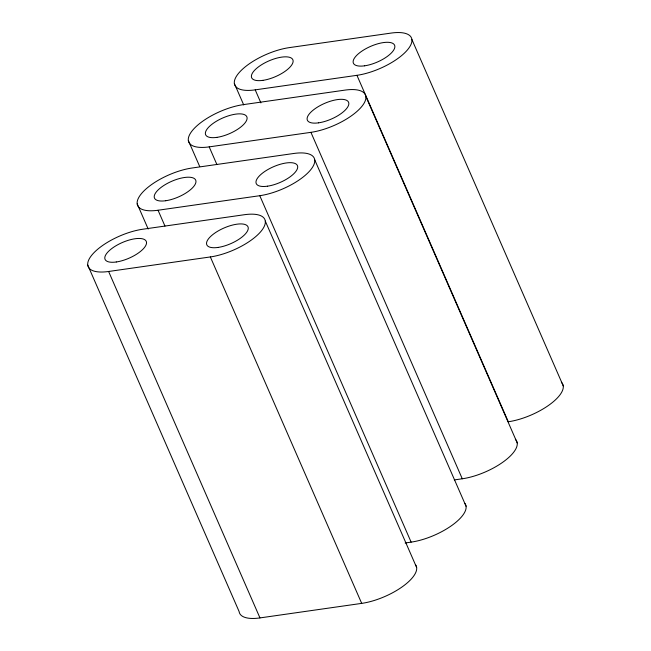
<?xml version="1.0" encoding="UTF-8"?>
<svg xmlns="http://www.w3.org/2000/svg" width="651" height="651" viewBox="0 0 651 651"><rect width="100%" height="100%" fill="white"/><g stroke="black" fill="none" stroke-linecap="round" stroke-linejoin="round"><path stroke-width="0.98" d="M255.208 89.862L356.943 75.321A40.858 15.502 -23.6 0 0 407.9 49.354A40.858 15.502 -23.6 0 0 391.039 33.087L289.304 47.621A40.858 15.502 -23.6 0 0 238.339 73.587A40.858 15.502 -23.6 0 0 255.208 89.862L260.905 102.899M209.183 146.882L310.918 132.34A40.858 15.502 -23.6 0 0 361.875 106.382A40.858 15.502 -23.6 0 0 345.014 90.107L243.279 104.64A40.858 15.502 -23.6 0 0 192.322 130.607A40.858 15.502 -23.6 0 0 209.183 146.882L216.913 164.573M158.047 210.24L259.782 195.699A40.858 15.502 -23.6 0 0 310.739 169.732A40.858 15.502 -23.6 0 0 293.87 153.465L192.135 167.999A40.858 15.502 -23.6 0 0 141.177 193.965A40.858 15.502 -23.6 0 0 158.047 210.24L164.963 226.068M108.611 271.483L210.346 256.942A40.858 15.502 -23.6 0 0 261.303 230.975A40.858 15.502 -23.6 0 0 244.442 214.708L142.707 229.242A40.858 15.502 -23.6 0 0 91.742 255.208A40.858 15.502 -23.6 0 0 108.611 271.483L259.961 617.913L361.696 603.379A40.858 15.502 -23.6 0 0 402.603 586.559A40.858 15.502 -23.6 0 0 415.476 564.686M454.292 479.917L462.275 478.778A40.858 15.502 -23.6 0 0 504.126 461.258A40.858 15.502 -23.6 0 0 515.348 439.295M405.15 542.991L411.131 542.128A40.858 15.502 -23.6 0 0 452.038 525.308A40.858 15.502 -23.6 0 0 464.912 503.443M411.88 39.451L563.237 385.88M356.943 75.321L508.293 421.758A40.858 15.502 -23.6 0 0 550.152 404.238A40.858 15.502 -23.6 0 0 561.374 382.275M365.854 96.47L517.211 442.9M310.918 132.34L462.275 478.778M314.718 159.821L466.067 506.258M234.36 83.499L243.718 104.917M259.782 195.699L411.131 542.128M265.282 221.071L416.64 567.501M188.342 140.518L199.727 166.591M210.346 256.942L361.696 603.379M137.198 203.877L148.184 229.022M87.763 265.12L239.12 611.549A40.858 15.502 -23.6 0 0 259.961 617.913M218.02 247.437A22.476 8.528 -23.6 0 0 248.234 227.712A22.476 8.528 -23.6 0 0 215.929 232.326A22.476 8.528 -23.6 0 0 218.02 247.437M116.285 261.979A22.476 8.528 -23.6 0 0 146.499 242.245A22.476 8.528 -23.6 0 0 114.194 246.867A22.476 8.528 -23.6 0 0 116.285 261.979M267.447 186.194A22.476 8.528 -23.6 0 0 297.67 166.461A22.476 8.528 -23.6 0 0 265.364 171.083A22.476 8.528 -23.6 0 0 267.447 186.194M165.712 200.736A22.476 8.528 -23.6 0 0 195.935 181.002A22.476 8.528 -23.6 0 0 163.629 185.616A22.476 8.528 -23.6 0 0 165.712 200.736M318.591 122.836A22.476 8.528 -23.6 0 0 348.806 103.11A22.476 8.528 -23.6 0 0 316.5 107.724A22.476 8.528 -23.6 0 0 318.591 122.836M216.856 137.377A22.476 8.528 -23.6 0 0 247.071 117.644A22.476 8.528 -23.6 0 0 214.765 122.266A22.476 8.528 -23.6 0 0 216.856 137.377M364.617 65.816A22.476 8.528 -23.6 0 0 394.832 46.091A22.476 8.528 -23.6 0 0 362.526 50.705A22.476 8.528 -23.6 0 0 364.617 65.816M262.882 80.358A22.476 8.528 -23.6 0 0 293.096 60.624A22.476 8.528 -23.6 0 0 260.791 65.246A22.476 8.528 -23.6 0 0 262.882 80.358"/></g></svg>
